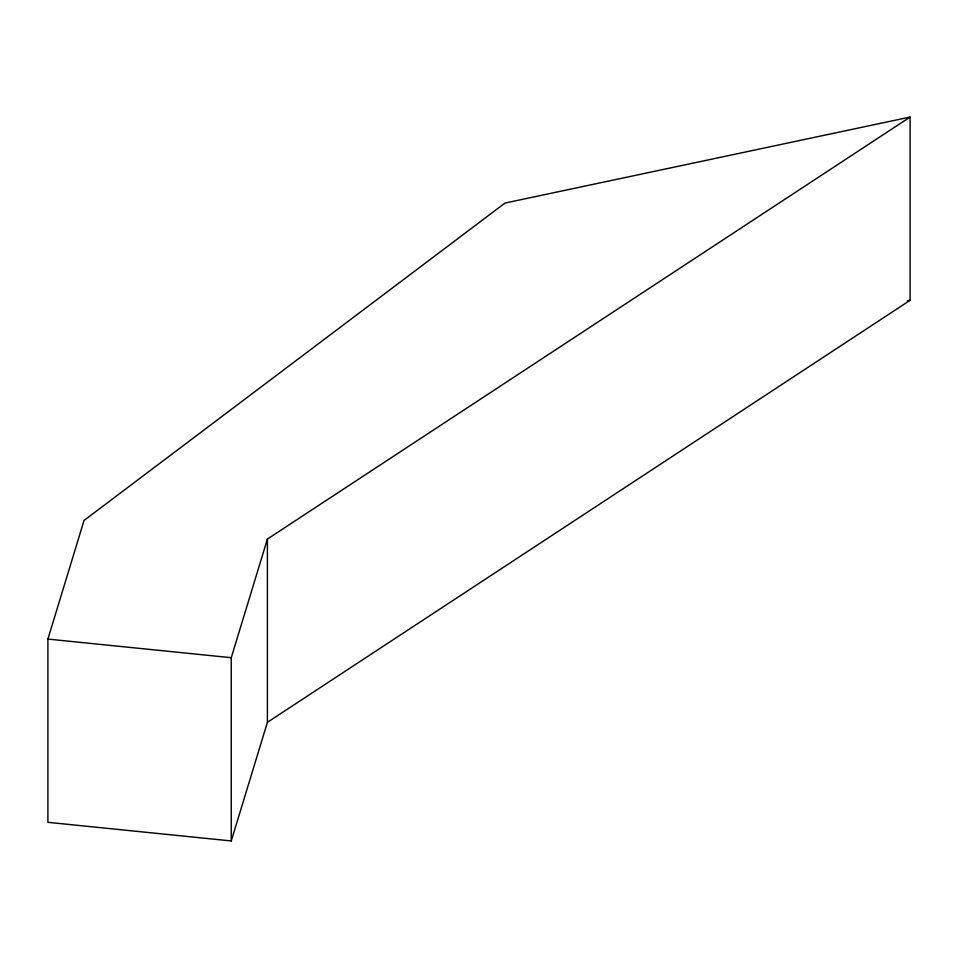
<?xml version="1.0" encoding="UTF-8"?>
<svg xmlns="http://www.w3.org/2000/svg" width="958" height="958" viewBox="0 0 958 958"><rect width="100%" height="100%" fill="white"/><g stroke="black" fill="none" stroke-linecap="round" stroke-linejoin="round"><path stroke-width="1.44" d="M47.9 639.082L84.041 520.445L505.01 203.06L910.1 117.056L910.1 300.297L267.402 722.308L231.261 840.944L47.9 822.323L47.9 639.082L231.261 657.703L267.402 539.067L910.1 117.056M907.178 300.92L910.1 300.297M267.402 539.067L267.402 722.308M231.261 657.703L231.261 840.944"/></g></svg>
